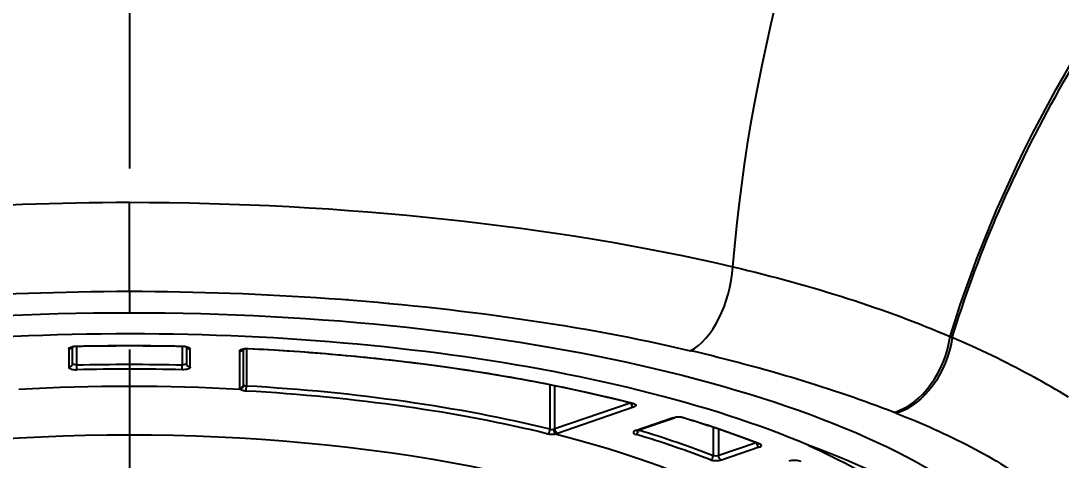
# Model space of a CAD drawing. Header units: millimetres. Extents: x 3724 to 4565, y 1133 to 1727.
# Drawn here: x 3874.2 to 3887.9, y 1556.57 to 1562.36 of the extents above; entities that cross this region are included whole.
import ezdxf

# ---------------------------------------------------------------- set-up
doc = ezdxf.new("R2010")
doc.units = ezdxf.units.MM
doc.linetypes.add('CENTER2', pattern=[28.575, 19.05, -3.175, 3.175, -3.175])
doc.layers.add('DIM', color=3, linetype='Continuous')
doc.layers.add('중심선', color=1, linetype='CENTER2')
doc.styles.get("Standard").update_dxf_attribs({"font": 'arial.ttf'})
doc.dimstyles.new('사본 ISO-25', dxfattribs={"dimtxt": 7, "dimasz": 7, "dimexe": 1.25, "dimexo": 0.625, "dimtad": 1, "dimtih": 1, "dimtoh": 1, "dimdec": 1, "dimdsep": 46, "dimtxsty": 'Standard', "dimcen": 2.5, "dimclrd": 3, "dimclre": 3, "dimclrt": 4, "dimadec": 0, "dimazin": 0, "dimtfac": 1, "dimtdec": 1, "dimtmove": 0, "dimatfit": 3, "dimfxl": 1, "dimarcsym": 0})

# ---------------------------------------------------------------- blocks, each defined once
blk = doc.blocks.new('*D10')
at = {"layer": 'Defpoints', "color": 0, "transparency": 16777216}
for p in [(3885.628, 1595.719), (3901.628, 1325.439), (3951.628, 1325.439)]:
    blk.add_point(p, dxfattribs=at)
at = {"layer": 'DIM', "color": 3, "lineweight": -2, "transparency": 16777216}
for p, q in [((3886.253, 1595.719), (3952.878, 1595.719)), ((3951.628, 1588.719), (3951.628, 1466.155)), ((3951.628, 1332.439), (3951.628, 1455.003)), ((3902.253, 1325.439), (3952.878, 1325.439))]:
    blk.add_line(p, q, dxfattribs=at)
at = {"layer": 'DIM', "color": 3, "transparency": 16777216}
for points in [[(3950.461, 1588.719), (3952.794, 1588.719), (3951.628, 1595.719)], [(3950.461, 1332.439), (3952.794, 1332.439), (3951.628, 1325.439)]]:
    blk.add_solid(points, dxfattribs=at)
at = {"layer": 'DIM', "color": 4, "transparency": 16777216, "insert": (3951.628, 1460.579), "char_height": 7, "attachment_point": 5}
blk.add_mtext('270.3', dxfattribs=at)

msp = doc.modelspace()

# ---------------------------------------------------------------- linework, layer by layer
at = {"extrusion": (0, 1, 0)}
for p, q in [((3886.828, 1559.236), (3886.828, 1559.235)), ((3875.628, 1558.794), (3875.628, 1558.512)), ((3874.828, 1558.036), (3874.828, 1557.794)), ((3874.878, 1557.841), (3874.878, 1558.061)), ((3874.931, 1558.067), (3874.931, 1557.824)), ((3876.324, 1558.067), (3876.324, 1557.824)), ((3876.378, 1558.061), (3876.378, 1557.841)), ((3876.428, 1557.794), (3876.428, 1558.036)), ((3877.128, 1557.565), (3877.128, 1558.031)), ((3877.169, 1558.037), (3877.169, 1557.546)), ((3877.078, 1558.005), (3877.078, 1557.518)), ((3881.166, 1557.562), (3881.166, 1556.977)), ((3881.23, 1556.981), (3881.23, 1557.549)), ((3882.222, 1557.322), (3881.23, 1556.981)), ((3882.267, 1557.266), (3881.266, 1556.922)), ((3882.293, 1556.959), (3882.789, 1557.13)), ((3882.309, 1556.959), (3882.805, 1557.129)), ((3883.316, 1557.002), (3883.316, 1556.63)), ((3883.389, 1556.629), (3883.389, 1556.977)), ((3883.88, 1556.798), (3883.389, 1556.629)), ((3883.92, 1556.741), (3883.424, 1556.57))]:
    msp.add_line(p, q, dxfattribs=at)
at = {"extrusion": (-2.22045e-16, 1.84889e-32, -1)}
msp.add_ellipse((3890.282, 1561.103), major_axis=(2.884, 11.648), ratio=0.526229, start_param=4.41283, end_param=5.843468, dxfattribs=at)
at = {"extrusion": (-2.22045e-16, -1.2326e-32, -1)}
msp.add_ellipse((3895.259, 1558.926), major_axis=(7.122, 9.658), ratio=0.635664, start_param=4.205648, end_param=5.423764, dxfattribs=at)
at = {"extrusion": (-2.22045e-16, -3.85186e-33, -1)}
msp.add_ellipse((3876.292, 1555.885), major_axis=(-12.853, 0.249), ratio=0.316919, start_param=1.512926, end_param=2.166979, dxfattribs=at)
at = {"extrusion": (-2.22045e-16, 0, -1)}
for centre, major_axis, ratio, start_param, end_param in [((3875.628, 1559.733), (0, 1), 0.000001, 3.492571, 4.947602), ((3874.928, 1558.036), (-0.1, 0), 0.343815, 0, 1.506826), ((3877.192, 1558.086), (0.0025, 0.0499), 0.132923, 2.787336, 3.141593), ((3875.628, 1554.279), (-11.05, 0), 0.343815, 1.712826, 2.214165), ((3876.328, 1557.841), (-0.05, 0), 0.343815, 3.141593, 4.780735), ((3876.428, 1557.841), (-0.05, 0), 0.939037, 4.712389, 6.283185), ((3877.084, 1557.553), (0.0334, 0.0372), 0.877139, 0.772843, 2.343641), ((3877.178, 1557.565), (-0.05, 0), 0.343815, 5.918071, 6.283185), ((3882.86, 1557.105), (-0.1, 0), 0.343815, 0.785398, 2.292224), ((3881.195, 1556.993), (-0.05, 0), 0.343815, 3.926991, 4.292105), ((3883.354, 1556.594), (-0.1, 0), 0.343815, 3.926991, 5.566133), ((3884.388, 1556.537), (-0.1, 0), 0.343815, 0.785398, 2.498224)]:
    msp.add_ellipse(centre, major_axis=major_axis, ratio=ratio, start_param=start_param, end_param=end_param, dxfattribs=at)
for centre, major_axis, ratio, start_param, end_param in [((3875.628, 1559.934), (11.5, 0), 0.343815, 0.006266, 0.006447), ((3883.016, 1558.95), (0.228, 0.974), 0.528968, 3.55872, 5.005388), ((3875.628, 1554.279), (11.5, 0), 0.343815, 0.680471, 3.850902), ((3885.699, 1558.137), (0.36, 0.933), 0.701357, 3.644914, 5.039761), ((3711.548, 1501.619), (178.707, 53.037), 0.142989, 0.168196, 0.168967), ((3874.828, 1558.083), (0.05, 0), 0.939037, 4.712389, 5.749379), ((3874.921, 1558.117), (-0.0011, 0.05), 0.06003, 2.789954, 3.141593), ((3876.334, 1558.117), (0.0011, 0.05), 0.06003, 3.141593, 3.493231), ((3876.428, 1558.083), (0.05, 0), 0.939037, 3.675399, 4.712389), ((3877.078, 1558.052), (0.05, 0), 0.939037, 4.712389, 5.749379), ((2593.8, 912.422), (1297.045, 640.602), 0.067345, 6.345033, 6.364768), ((3874.934, 1557.807), (-0.0012, 0.05), 0.064129, 1.219064, 2.790158), ((3875.628, 1554.279), (10.15, 0), 0.343815, 1.50245, 1.639142), ((3876.321, 1557.807), (0.0012, 0.05), 0.064129, 3.493325, 5.064121), ((3877.161, 1557.529), (0.0028, 0.0499), 0.152409, 3.587935, 5.067697), ((3875.628, 1554.323), (9.5, 0), 0.343815, 0.948423, 1.407771), ((3882.267, 1557.313), (-0.0163, 0.0473), 0.664, 1.212639, 2.663811), ((3882.256, 1557.365), (0.0125, 0.0484), 0.563323, 3.141593, 3.570769), ((3882.789, 1557.177), (-0.0163, 0.0473), 0.664, 2.663811, 3.141593), ((3881.137, 1556.963), (0.012, 0.0485), 0.547426, 3.656004, 5.135767), ((3881.236, 1556.962), (-0.0076, 0.0494), 0.383145, 1.189397, 2.760193), ((3875.628, 1554.279), (10.15, 0), 0.343815, 0.717052, 0.853744), ((3883.92, 1556.788), (-0.0163, 0.0473), 0.664, 1.163779, 2.663832), ((3883.925, 1556.835), (0.0182, 0.0466), 0.705089, 3.141593, 3.647877), ((3883.278, 1556.619), (0.0183, 0.0465), 0.707796, 3.649904, 5.2207)]:
    msp.add_ellipse(centre, major_axis=major_axis, ratio=ratio, start_param=start_param, end_param=end_param)
at = {"extrusion": (-2.22045e-16, 1.83671e-40, -1)}
for centre, major_axis, start_param, end_param in [((3875.628, 1557.941), (-11.3, 0), 2.923425, 2.923479), ((3875.628, 1554.3), (-12.25, 0), 1.570796, 3.968098), ((3875.628, 1554.279), (-11.05, 0), 1.506826, 1.634767), ((3876.328, 1558.036), (-0.1, 0), 1.634766, 3.141593), ((3877.178, 1558.005), (-0.1, 0), 0, 1.712826), ((3874.928, 1557.841), (-0.05, 0), 4.644043, 6.283185), ((3875.628, 1554.326), (-10.2, 0), 1.50245, 1.639142), ((3876.328, 1557.794), (-0.1, 0), 3.141593, 4.780735), ((3877.178, 1557.518), (-0.1, 0), 5.918071, 6.283185), ((3882.196, 1557.291), (-0.1, 0), 2.214164, 3.926991), ((3875.628, 1554.279), (-11.05, 0), 2.292224, 2.420165), ((3881.195, 1556.946), (-0.1, 0), 3.926991, 4.292105), ((3875.628, 1554.326), (-10.2, 0), 2.288372, 2.42454)]:
    msp.add_ellipse(centre, major_axis=major_axis, ratio=0.343815, start_param=start_param, end_param=end_param, dxfattribs=at)
at = {"extrusion": (-2.22045e-16, -5.51013e-40, -1)}
for centre, major_axis, start_param, end_param in [((3875.628, 1554.3), (-12.25, 0), 5.45668, 7.853982), ((3883.354, 1556.641), (-0.05, 0), 3.926991, 5.566133)]:
    msp.add_ellipse(centre, major_axis=major_axis, ratio=0.343815, start_param=start_param, end_param=end_param, dxfattribs=at)
at = {"extrusion": (-2.22045e-16, -2.46519e-32, -1)}
for centre, major_axis, ratio, start_param, end_param in [((3885.726, 1558.126), (0.362, 0.932), 0.703257, 1.243322, 2.636818), ((3882.926, 1557.178), (0.0145, 0.0479), 0.620194, 2.687898, 3.141593), ((3882.298, 1556.956), (0.0144, 0.0479), 0.617103, 1.173738, 2.689701)]:
    msp.add_ellipse(centre, major_axis=major_axis, ratio=ratio, start_param=start_param, end_param=end_param, dxfattribs=at)
at = {"extrusion": (-2.22045e-16, 9.18355e-41, -1)}
msp.add_ellipse((3874.828, 1557.841), major_axis=(-0.05, 0), ratio=0.939037, start_param=3.141593, end_param=4.712389, dxfattribs=at)
at = {"extrusion": (-2.22045e-16, -5.87747e-39, -1)}
for start_param, end_param in [(1.416864, 1.724729), (2.202262, 2.510127)]:
    msp.add_ellipse((3875.628, 1554.279), major_axis=(-9.5, 0), ratio=0.343815, start_param=start_param, end_param=end_param, dxfattribs=at)
at = {"extrusion": (-2.22045e-16, -1.83671e-40, -1)}
for centre, major_axis, ratio, start_param, end_param in [((3877.078, 1557.565), (-0.05, 0), 0.939037, 3.141593, 4.712389), ((3875.628, 1554.277), (-9.455, 0), 0.343815, 1.733821, 2.19317)]:
    msp.add_ellipse(centre, major_axis=major_axis, ratio=ratio, start_param=start_param, end_param=end_param, dxfattribs=at)
at = {"extrusion": (-2.22045e-16, 1.2326e-32, -1)}
for centre, start_param, end_param in [((3881.266, 1556.969), 3.619374, 5.19017), ((3882.293, 1557.006), 3.141593, 3.619374)]:
    msp.add_ellipse(centre, major_axis=(-0.0163, 0.0473), ratio=0.664, start_param=start_param, end_param=end_param, dxfattribs=at)
at = {"extrusion": (-2.22045e-16, -6.06114e-39, -1)}
msp.add_ellipse((3875.628, 1553.809), major_axis=(-9, 0), ratio=0.343815, start_param=0, end_param=3.141593, dxfattribs=at)
at = {"extrusion": (-2.22045e-16, 2.46519e-32, -1)}
msp.add_ellipse((3883.424, 1556.617), major_axis=(-0.0163, 0.0473), ratio=0.664, start_param=3.619374, end_param=5.19017, dxfattribs=at)
for points in [[(3886.463, 1558.185), (3886.778, 1559.21), (3887.686, 1561.372), (3889.857, 1564.521), (3892.555, 1567.091), (3894.421, 1568.214), (3895.309, 1568.623)], [(3883.575, 1559.116), (3884.637, 1558.865), (3885.589, 1558.562), (3886.434, 1558.198)], [(3886.666, 1558.798), (3886.666, 1558.798), (3886.666, 1558.798), (3886.665, 1558.798)], [(3878.505, 1558.682), (3878.499, 1558.682), (3878.494, 1558.683), (3878.488, 1558.683)], [(3879.049, 1558.635), (3879.046, 1558.636), (3879.042, 1558.636), (3879.038, 1558.636)], [(3886.515, 1558.351), (3886.515, 1558.351), (3886.515, 1558.351), (3886.515, 1558.351)], [(3886.984, 1557.947), (3886.809, 1558.031), (3886.636, 1558.109), (3886.463, 1558.185)], [(3886.467, 1558.197), (3886.467, 1558.197), (3886.467, 1558.197), (3886.467, 1558.197)], [(3886.519, 1558.161), (3886.519, 1558.161), (3886.519, 1558.161), (3886.519, 1558.161)], [(3887.499, 1557.684), (3887.332, 1557.774), (3887.158, 1557.863), (3886.984, 1557.947)], [(3887.54, 1557.662), (3887.526, 1557.669), (3887.513, 1557.677), (3887.499, 1557.684)], [(3887.995, 1557.398), (3887.838, 1557.495), (3887.691, 1557.579), (3887.54, 1557.662)], [(3877.084, 1557.506), (3877.087, 1557.504), (3877.09, 1557.502), (3877.093, 1557.5)], [(3877.093, 1557.5), (3877.097, 1557.498), (3877.101, 1557.496), (3877.106, 1557.495)], [(3877.106, 1557.495), (3877.111, 1557.493), (3877.117, 1557.491), (3877.123, 1557.49)], [(3877.123, 1557.49), (3877.129, 1557.488), (3877.135, 1557.487), (3877.142, 1557.486)], [(3877.131, 1557.559), (3877.132, 1557.558), (3877.133, 1557.557), (3877.135, 1557.556)], [(3877.135, 1557.556), (3877.137, 1557.555), (3877.138, 1557.554), (3877.14, 1557.553)], [(3877.14, 1557.553), (3877.142, 1557.553), (3877.143, 1557.552), (3877.145, 1557.551)], [(3877.142, 1557.486), (3877.148, 1557.485), (3877.155, 1557.485), (3877.162, 1557.484)], [(3877.145, 1557.551), (3877.147, 1557.551), (3877.148, 1557.55), (3877.15, 1557.55)], [(3877.15, 1557.55), (3877.152, 1557.549), (3877.153, 1557.549), (3877.155, 1557.548)], [(3877.155, 1557.548), (3877.157, 1557.548), (3877.158, 1557.548), (3877.16, 1557.547)], [(3877.16, 1557.547), (3877.161, 1557.547), (3877.163, 1557.547), (3877.164, 1557.547)], [(3877.164, 1557.547), (3877.166, 1557.547), (3877.167, 1557.546), (3877.168, 1557.546)], [(3877.168, 1557.546), (3877.169, 1557.546), (3877.169, 1557.546), (3877.169, 1557.546)], [(3885.726, 1557.187), (3885.717, 1557.191), (3885.708, 1557.194), (3885.699, 1557.198)], [(3885.726, 1557.187), (3885.895, 1557.122), (3886.061, 1557.053), (3886.226, 1556.979)], [(3881.139, 1556.918), (3881.142, 1556.917), (3881.145, 1556.916), (3881.148, 1556.916)], [(3881.148, 1556.916), (3881.155, 1556.914), (3881.162, 1556.914), (3881.17, 1556.913)], [(3881.166, 1556.977), (3881.167, 1556.977), (3881.169, 1556.977), (3881.17, 1556.976)], [(3881.17, 1556.976), (3881.174, 1556.976), (3881.177, 1556.975), (3881.181, 1556.975)], [(3881.17, 1556.913), (3881.177, 1556.912), (3881.184, 1556.912), (3881.192, 1556.912)], [(3881.181, 1556.975), (3881.185, 1556.975), (3881.189, 1556.975), (3881.193, 1556.975)], [(3881.192, 1556.912), (3881.196, 1556.912), (3881.2, 1556.912), (3881.203, 1556.912)], [(3881.193, 1556.975), (3881.196, 1556.975), (3881.2, 1556.976), (3881.203, 1556.976)], [(3881.203, 1556.976), (3881.206, 1556.976), (3881.209, 1556.977), (3881.212, 1556.977)], [(3881.203, 1556.912), (3881.206, 1556.912), (3881.209, 1556.912), (3881.213, 1556.913)], [(3881.212, 1556.977), (3881.213, 1556.977), (3881.214, 1556.977), (3881.215, 1556.978)], [(3881.213, 1556.913), (3881.219, 1556.913), (3881.224, 1556.914), (3881.23, 1556.914)], [(3881.23, 1556.914), (3881.232, 1556.914), (3881.234, 1556.915), (3881.236, 1556.915)], [(3882.271, 1556.948), (3882.266, 1556.944), (3882.263, 1556.939), (3882.264, 1556.934)], [(3882.264, 1556.934), (3882.264, 1556.929), (3882.268, 1556.924), (3882.274, 1556.92)], [(3882.293, 1556.959), (3882.283, 1556.956), (3882.276, 1556.952), (3882.271, 1556.948)], [(3882.274, 1556.92), (3882.28, 1556.915), (3882.288, 1556.912), (3882.298, 1556.909)], [(3886.226, 1556.979), (3886.39, 1556.904), (3886.553, 1556.825), (3886.708, 1556.745)]]:
    msp.add_open_spline(points, degree=3)
for points, knots in [([(3867.681, 1559.116), (3868.457, 1559.299), (3869.284, 1559.454), (3870.148, 1559.579), (3871.011, 1559.705), (3871.91, 1559.801), (3872.828, 1559.866), (3873.747, 1559.931), (3874.685, 1559.965), (3875.628, 1559.966)], [0, 0, 0, 0, 0.333333, 0.333333, 0.333333, 0.666667, 0.666667, 0.666667, 1, 1, 1, 1]), ([(3868.24, 1558.011), (3868.951, 1558.177), (3869.699, 1558.317), (3870.496, 1558.433), (3871.293, 1558.548), (3872.14, 1558.639), (3872.999, 1558.7), (3873.858, 1558.761), (3874.73, 1558.792), (3875.628, 1558.794)], [0, 0, 0, 0, 0.333333, 0.333333, 0.333333, 0.666667, 0.666667, 0.666667, 1, 1, 1, 1]), ([(3875.628, 1558.794), (3876.524, 1558.792), (3877.395, 1558.761), (3878.254, 1558.7), (3879.113, 1558.64), (3879.959, 1558.549), (3880.757, 1558.433), (3881.555, 1558.318), (3882.304, 1558.178), (3883.016, 1558.011)], [0, 0, 0, 0, 0.333333, 0.333333, 0.333333, 0.666667, 0.666667, 0.666667, 1, 1, 1, 1]), ([(3874.922, 1558.067), (3874.915, 1558.067), (3874.907, 1558.066), (3874.894, 1558.065), (3874.887, 1558.063), (3874.877, 1558.061), (3874.873, 1558.06), (3874.869, 1558.058), (3874.868, 1558.058), (3874.867, 1558.057), (3874.866, 1558.057), (3874.866, 1558.057)], [0, 0, 0, 0, 0.00226544, 0.00226544, 0.004448104, 0.004448104, 0.00644017, 0.00644017, 0.007245053, 0.007245053, 0.008259023, 0.008259023, 0.008259023, 0.008259023]), ([(3876.333, 1558.067), (3876.239, 1558.069), (3876.145, 1558.071), (3875.957, 1558.073), (3875.863, 1558.074), (3875.675, 1558.075), (3875.581, 1558.075), (3875.392, 1558.074), (3875.298, 1558.073), (3875.11, 1558.071), (3875.016, 1558.069), (3874.922, 1558.067)], [1.5068258, 1.5068258, 1.5068258, 1.5068258, 1.532414, 1.532414, 1.5580022, 1.5580022, 1.5835904, 1.5835904, 1.6091787, 1.6091787, 1.6347669, 1.6347669, 1.6347669, 1.6347669]), ([(3876.389, 1558.057), (3876.389, 1558.057), (3876.388, 1558.057), (3876.387, 1558.058), (3876.386, 1558.058), (3876.382, 1558.06), (3876.379, 1558.061), (3876.372, 1558.062), (3876.368, 1558.063), (3876.358, 1558.065), (3876.352, 1558.066), (3876.342, 1558.067), (3876.337, 1558.067), (3876.333, 1558.067)], [0.005414418, 0.005414418, 0.005414418, 0.005414418, 0.006318734, 0.006318734, 0.007474053, 0.007474053, 0.008832993, 0.008832993, 0.010463188, 0.010463188, 0.012365548, 0.012365548, 0.013690505, 0.013690505, 0.013690505, 0.013690505]), ([(3877.189, 1558.036), (3877.182, 1558.037), (3877.174, 1558.037), (3877.159, 1558.036), (3877.152, 1558.035), (3877.139, 1558.034), (3877.133, 1558.032), (3877.127, 1558.031), (3877.125, 1558.03), (3877.12, 1558.028), (3877.118, 1558.027), (3877.117, 1558.027), (3877.116, 1558.027), (3877.116, 1558.027)], [0, 0, 0, 0, 0.00226405, 0.00226405, 0.004484569, 0.004484569, 0.00663804, 0.00663804, 0.007585376, 0.007585376, 0.009268448, 0.009268448, 0.009958295, 0.009958295, 0.009958295, 0.009958295]), ([(3882.244, 1557.317), (3881.949, 1557.393), (3881.643, 1557.464), (3881.013, 1557.595), (3880.688, 1557.655), (3880.021, 1557.763), (3879.68, 1557.812), (3878.986, 1557.897), (3878.633, 1557.933), (3877.917, 1557.994), (3877.554, 1558.019), (3877.189, 1558.036)], [0.9274277, 0.9274277, 0.9274277, 0.9274277, 1.0276955, 1.0276955, 1.1279633, 1.1279633, 1.2282312, 1.2282312, 1.328499, 1.328499, 1.4287668, 1.4287668, 1.4287668, 1.4287668]), ([(3874.828, 1557.794), (3874.827, 1557.79), (3874.83, 1557.786), (3874.835, 1557.781), (3874.841, 1557.777), (3874.849, 1557.773), (3874.86, 1557.769), (3874.87, 1557.766), (3874.883, 1557.763), (3874.896, 1557.762), (3874.909, 1557.76), (3874.921, 1557.76), (3874.934, 1557.76)], [0, 0, 0, 0, 0.25, 0.25, 0.25, 0.5, 0.5, 0.5, 0.75, 0.75, 0.75, 1, 1, 1, 1]), ([(3882.258, 1557.312), (3882.258, 1557.312), (3882.257, 1557.312), (3882.256, 1557.313), (3882.254, 1557.313), (3882.251, 1557.315), (3882.248, 1557.316), (3882.245, 1557.317), (3882.244, 1557.317), (3882.244, 1557.317)], [0.005414418, 0.005414418, 0.005414418, 0.005414418, 0.006318734, 0.006318734, 0.007474053, 0.007474053, 0.008832993, 0.008832993, 0.008958529, 0.008958529, 0.008958529, 0.008958529]), ([(3882.911, 1557.13), (3882.908, 1557.131), (3882.903, 1557.132), (3882.893, 1557.134), (3882.888, 1557.135), (3882.876, 1557.136), (3882.869, 1557.137), (3882.854, 1557.137), (3882.847, 1557.136), (3882.833, 1557.135), (3882.826, 1557.134), (3882.814, 1557.132), (3882.809, 1557.131), (3882.805, 1557.129)], [0, 0, 0, 0, 0.0017702, 0.0017702, 0.00359306, 0.00359306, 0.00566835, 0.00566835, 0.00787131, 0.00787131, 0.0100844, 0.0100844, 0.01225865, 0.01225865, 0.01225865, 0.01225865]), ([(3883.906, 1556.788), (3883.844, 1556.812), (3883.782, 1556.836), (3883.654, 1556.884), (3883.589, 1556.907), (3883.458, 1556.953), (3883.392, 1556.976), (3883.257, 1557.021), (3883.189, 1557.043), (3883.051, 1557.087), (3882.982, 1557.109), (3882.911, 1557.13)], [0.7214276, 0.7214276, 0.7214276, 0.7214276, 0.7470158, 0.7470158, 0.7726041, 0.7726041, 0.7981923, 0.7981923, 0.8237805, 0.8237805, 0.8493687, 0.8493687, 0.8493687, 0.8493687]), ([(3882.309, 1556.959), (3882.306, 1556.958), (3882.304, 1556.957), (3882.303, 1556.956), (3882.302, 1556.956), (3882.302, 1556.956)], [0, 0, 0, 0, 0.001552966, 0.001552966, 0.002404643, 0.002404643, 0.002404643, 0.002404643]), ([(3883.911, 1556.786), (3883.911, 1556.786), (3883.91, 1556.786), (3883.909, 1556.787), (3883.908, 1556.788), (3883.906, 1556.788)], [0.005414418, 0.005414418, 0.005414418, 0.005414418, 0.006318734, 0.006318734, 0.007317984, 0.007317984, 0.007317984, 0.007317984]), ([(3883.92, 1556.741), (3883.929, 1556.744), (3883.943, 1556.751), (3883.952, 1556.764), (3883.946, 1556.777), (3883.933, 1556.784), (3883.925, 1556.788)], [0, 0, 0, 0, 0.25, 0.5, 0.75, 0.9999608, 0.9999608, 0.9999608, 0.9999608]), ([(3885.547, 1552.395), (3885.6, 1552.422), (3885.651, 1552.448), (3885.921, 1552.592), (3886.119, 1552.712), (3886.536, 1553.003), (3886.737, 1553.176), (3887.106, 1553.587), (3887.243, 1553.825), (3887.371, 1554.309), (3887.361, 1554.553), (3887.148, 1555.159), (3886.849, 1555.519), (3885.929, 1556.186), (3885.316, 1556.495), (3884.566, 1556.766)], [0.36384, 0.36384, 0.36384, 0.36384, 0.393555, 0.393555, 0.522292, 0.522292, 0.695727, 0.695727, 0.922881, 0.922881, 1.151674, 1.151674, 1.497036, 1.497036, 1.837643, 1.837643, 1.837643, 1.837643]), ([(3884.566, 1556.766), (3885.007, 1556.568), (3885.394, 1556.355), (3886.043, 1555.908), (3886.304, 1555.674), (3886.497, 1555.433)], [0.0000005, 0.0000005, 0.0000005, 0.0000005, 0.2179193, 0.2179193, 0.4360867, 0.4360867, 0.4360867, 0.4360867]), ([(3886.708, 1556.745), (3886.863, 1556.664), (3887.01, 1556.582), (3887.162, 1556.485), (3887.314, 1556.389), (3887.471, 1556.278), (3887.571, 1556.206)], [0.25, 0.25, 0.25, 0.25, 0.375, 0.375, 0.375, 0.5, 0.5, 0.5, 0.5])]:
    msp.add_open_spline(points, degree=3, knots=knots)
at = {"layer": '중심선', "color": 1, "ltscale": 0.75}
msp.add_line((3875.628, 1600.891), (3875.628, 1190.159), dxfattribs=at)

# ---------------------------------------------------------------- dimensions: what is measured, and where the dimension line sits
at = {"layer": 'DIM'}
dim = msp.add_linear_dim(base=(3951.628, 1325.439), p1=(3885.628, 1595.719), p2=(3901.628, 1325.439), angle=90, dimstyle='사본 ISO-25', override={"dimgap": 2, "dimtad": 0}, dxfattribs=at)
dim.commit()
dim.dimension.update_dxf_attribs({"geometry": '*D10', "text_midpoint": (3951.628, 1460.579)})

doc.saveas('drawing.dxf')
